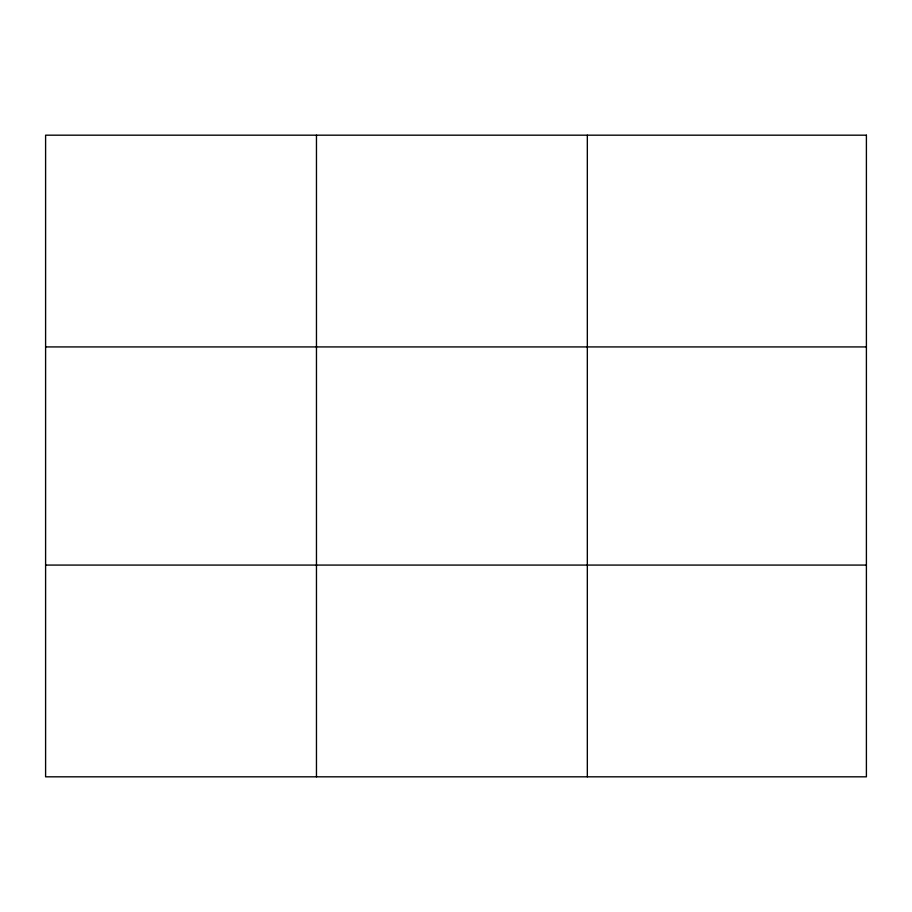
<?xml version="1.0" encoding="UTF-8"?>
<svg xmlns="http://www.w3.org/2000/svg" width="912" height="912" viewBox="0 0 912 912"><rect width="100%" height="100%" fill="white"/><g stroke="black" fill="none" stroke-linecap="round" stroke-linejoin="round"><path stroke-width="1.37" d="M316.464 776.819L316.464 135.181M587.328 776.819L587.328 135.181M45.6 346.925L866.4 346.925M45.6 565.075L866.4 565.075M866.4 135.181L866.4 776.819L45.6 776.819L45.6 135.181L866.4 135.181"/></g></svg>
